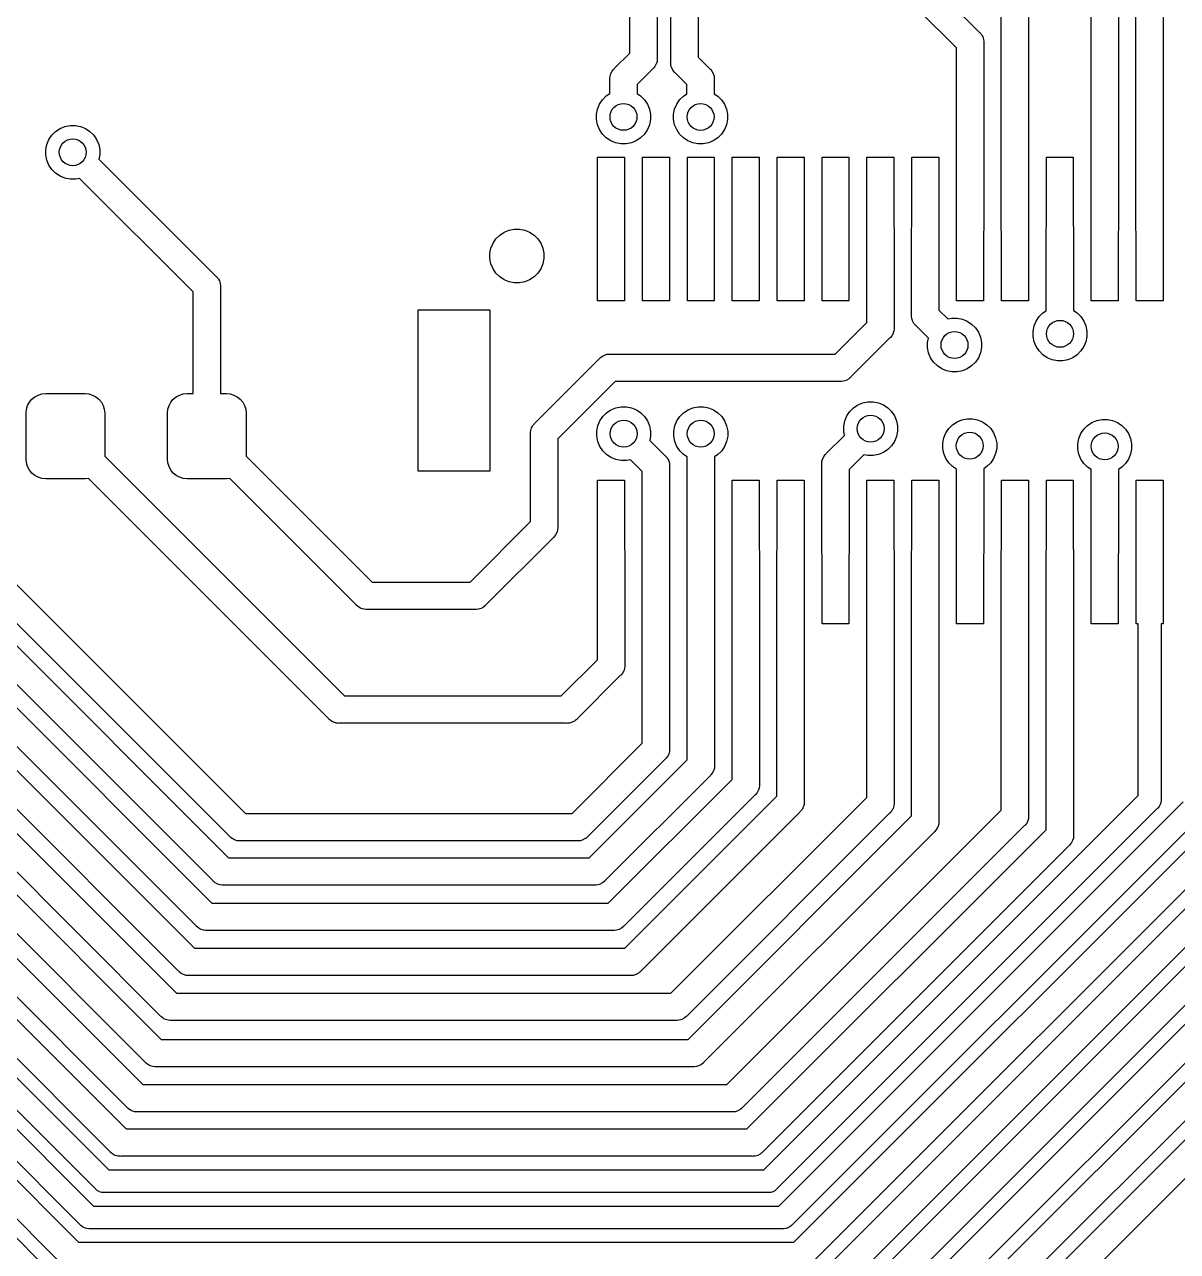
# Model space of a CAD drawing. Extents: x -66 to 211, y -177 to 13.
# Drawn here: x 61.9 to 74.74, y -53.08 to -39.41 of the extents above; entities that cross this region are included whole.
import ezdxf

# ---------------------------------------------------------------- set-up
doc = ezdxf.new("R2010")
doc.units = 0
doc.layers.add('BLACK', color=7, linetype='CONTINUOUS')

msp = doc.modelspace()

# ---------------------------------------------------------------- linework, layer by layer
at = {"layer": 'BLACK', "linetype": 'CONTINUOUS'}
for p, q in [((73.782, -41.6974), (73.782, -17.6275)), ((74.0868, -17.6831), (74.0868, -41.6974)), ((43.7757, -27.6191), (64.3607, -48.2041)), ((64.1845, -48.459), (43.5995, -27.874)), ((43.5674, -28.0915), (64.1727, -48.6969)), ((63.9965, -48.9518), (43.3912, -28.3464)), ((43.3388, -28.5538), (63.9873, -49.2023)), ((63.8111, -49.4572), (43.1626, -28.8087)), ((43.1127, -29.0262), (63.7917, -49.7053)), ((63.6156, -49.9601), (42.9365, -29.2811)), ((42.8867, -29.5012), (63.5911, -50.2056)), ((63.4149, -50.4605), (42.7105, -29.7561)), ((42.6631, -29.9635), (63.4209, -50.7213)), ((63.2447, -50.9761), (42.487, -30.2184)), ((42.4472, -30.4537), (63.2177, -51.2242)), ((63.0415, -51.4791), (42.2711, -30.7086)), ((42.2466, -30.9363), (63.0297, -51.7195)), ((62.8535, -51.9744), (42.0704, -31.1912)), ((74.282, -41.6974), (74.282, -33.1523)), ((74.5868, -33.2079), (74.5868, -41.6974)), ((68.6435, -39.7284), (68.6435, -38.0808)), ((68.9483, -38.0251), (68.9483, -39.7841)), ((69.0983, -39.828), (69.0983, -38.0478)), ((69.4031, -38.1035), (69.4031, -39.7723)), ((72.1081, -39.0656), (72.5369, -39.4944)), ((72.282, -39.6705), (71.8532, -39.2418)), ((72.782, -41.6974), (72.782, -39.3264)), ((73.0868, -39.2708), (73.0868, -41.6974)), ((72.5369, -39.4944), (72.5427, -39.4991)), ((72.5427, -39.4991), (72.5474, -39.5049)), ((72.5474, -39.5049), (72.5474, -39.5049)), ((72.5474, -39.5049), (72.5617, -39.5223)), ((50.2567, -39.5945), (62.8365, -52.1743)), ((72.5617, -39.5223), (72.5692, -39.5363)), ((72.5692, -39.5363), (72.5759, -39.5488)), ((72.5759, -39.5488), (72.5846, -39.5775)), ((72.5846, -39.5775), (72.5868, -39.5999)), ((72.5868, -39.5999), (72.5868, -39.5999)), ((72.5868, -39.5999), (72.5875, -39.6074)), ((72.5875, -39.6074), (72.5868, -39.6149)), ((72.5868, -39.6149), (72.5868, -41.6974)), ((68.4699, -39.902), (68.6435, -39.7284)), ((68.9483, -39.7841), (68.949, -39.7916)), ((68.949, -39.7916), (68.9483, -39.799)), ((69.4031, -39.7723), (69.5334, -39.9026)), ((72.282, -41.6974), (72.282, -39.6705)), ((62.6897, -52.3867), (50.1099, -39.8069)), ((68.4451, -39.93), (68.4593, -39.9126)), ((68.4593, -39.9126), (68.4641, -39.9068)), ((68.4593, -39.9126), (68.4593, -39.9126)), ((68.4641, -39.9068), (68.4699, -39.902)), ((68.8984, -39.9046), (68.7248, -40.0782)), ((68.9042, -39.8998), (68.8984, -39.9046)), ((68.9089, -39.894), (68.9042, -39.8998)), ((68.909, -39.894), (68.9089, -39.894)), ((68.9232, -39.8766), (68.909, -39.894)), ((68.9374, -39.8502), (68.9232, -39.8766)), ((68.9396, -39.8429), (68.9374, -39.8502)), ((68.9461, -39.8214), (68.9396, -39.8429)), ((68.9483, -39.799), (68.9461, -39.8214)), ((68.9483, -39.799), (68.9483, -39.799)), ((69.0976, -39.8354), (69.0983, -39.828)), ((69.0983, -39.8429), (69.0976, -39.8354)), ((69.1005, -39.8653), (69.0983, -39.8429)), ((69.0983, -39.8429), (69.0983, -39.8429)), ((69.104, -39.8766), (69.1005, -39.8653)), ((69.1092, -39.894), (69.104, -39.8766)), ((69.1234, -39.9205), (69.1092, -39.894)), ((69.1377, -39.9379), (69.1234, -39.9205)), ((69.5334, -39.9026), (69.5392, -39.9073)), ((69.5392, -39.9073), (69.544, -39.9131)), ((69.544, -39.9131), (69.544, -39.9131)), ((69.544, -39.9131), (69.5582, -39.9305)), ((50.0893, -39.9985), (62.6691, -52.5783)), ((68.4192, -40.0151), (68.4222, -39.9852)), ((68.42, -40.0226), (68.4192, -40.0151)), ((68.42, -40.1804), (68.42, -40.0226)), ((68.4222, -39.9852), (68.4309, -39.9565)), ((68.4309, -39.9565), (68.4451, -39.93)), ((69.1424, -39.9437), (69.1377, -39.9379)), ((69.1377, -39.9379), (69.1377, -39.9379)), ((69.1482, -39.9485), (69.1424, -39.9437)), ((69.2785, -40.0787), (69.1482, -39.9485)), ((69.5582, -39.9305), (69.572, -39.9563)), ((69.572, -39.9563), (69.5724, -39.957)), ((69.5724, -39.957), (69.5811, -39.9857)), ((69.5811, -39.9857), (69.5833, -40.0081)), ((69.5833, -40.0081), (69.5833, -40.0081)), ((69.5833, -40.0081), (69.584, -40.0156)), ((69.584, -40.0156), (69.5833, -40.0231)), ((69.5833, -40.0231), (69.5833, -40.1809)), ((68.3811, -40.2063), (68.42, -40.1804)), ((68.7248, -40.0782), (68.7248, -40.1804)), ((68.7248, -40.1804), (68.7636, -40.2063)), ((69.2397, -40.2069), (69.2785, -40.1809)), ((69.2785, -40.1809), (69.2785, -40.0787)), ((69.5833, -40.1809), (69.6221, -40.2069)), ((62.5223, -52.7907), (49.9425, -40.2109)), ((68.2839, -40.3518), (68.3065, -40.2972)), ((68.3065, -40.2972), (68.3394, -40.2481)), ((68.3394, -40.2481), (68.3811, -40.2063)), ((68.7636, -40.2063), (68.8054, -40.2481)), ((68.8054, -40.2481), (68.8382, -40.2972)), ((68.8382, -40.2972), (68.8609, -40.3518)), ((69.1424, -40.3524), (69.165, -40.2978)), ((69.165, -40.2978), (69.1979, -40.2486)), ((69.1979, -40.2486), (69.2397, -40.2069)), ((69.6221, -40.2069), (69.6639, -40.2486)), ((69.6639, -40.2486), (69.6968, -40.2978)), ((69.6968, -40.2978), (69.7194, -40.3524)), ((49.9303, -40.4108), (62.5018, -52.9823)), ((68.2724, -40.4098), (68.2839, -40.3518)), ((68.2724, -40.4689), (68.2724, -40.4098)), ((68.2839, -40.5268), (68.2724, -40.4689)), ((68.8609, -40.3518), (68.8724, -40.4098)), ((68.8724, -40.4689), (68.8609, -40.5268)), ((68.8724, -40.4098), (68.8724, -40.4689)), ((69.1309, -40.4103), (69.1424, -40.3524)), ((69.1309, -40.4694), (69.1309, -40.4103)), ((69.1424, -40.5274), (69.1309, -40.4694)), ((69.7194, -40.3524), (69.7309, -40.4103)), ((69.7309, -40.4694), (69.7194, -40.5274)), ((69.7309, -40.4103), (69.7309, -40.4694)), ((62.2034, -40.6426), (62.2452, -40.6009)), ((62.2452, -40.6009), (62.2944, -40.568)), ((62.2944, -40.568), (62.349, -40.5454)), ((62.349, -40.5454), (62.4069, -40.5339)), ((62.4069, -40.5339), (62.466, -40.5339)), ((62.466, -40.5339), (62.524, -40.5454)), ((62.524, -40.5454), (62.5786, -40.568)), ((62.5786, -40.568), (62.6277, -40.6009)), ((62.6277, -40.6009), (62.6695, -40.6426)), ((68.3065, -40.5814), (68.2839, -40.5268)), ((68.3394, -40.6306), (68.3065, -40.5814)), ((68.8382, -40.5814), (68.8054, -40.6306)), ((68.8609, -40.5268), (68.8382, -40.5814)), ((69.165, -40.582), (69.1424, -40.5274)), ((69.1979, -40.6311), (69.165, -40.582)), ((69.6968, -40.582), (69.6639, -40.6311)), ((69.7194, -40.5274), (69.6968, -40.582)), ((62.3256, -53.2372), (49.7541, -40.6657)), ((62.1365, -40.8043), (62.148, -40.7464)), ((62.148, -40.7464), (62.1706, -40.6918)), ((62.1706, -40.6918), (62.2034, -40.6426)), ((62.6695, -40.6426), (62.7023, -40.6918)), ((62.7023, -40.6918), (62.7249, -40.7464)), ((62.7249, -40.7464), (62.7365, -40.8043)), ((68.3811, -40.6724), (68.3394, -40.6306)), ((68.4303, -40.7052), (68.3811, -40.6724)), ((68.4849, -40.7278), (68.4303, -40.7052)), ((68.5428, -40.7393), (68.4849, -40.7278)), ((68.6019, -40.7393), (68.5428, -40.7393)), ((68.6599, -40.7278), (68.6019, -40.7393)), ((68.7145, -40.7052), (68.6599, -40.7278)), ((68.7636, -40.6724), (68.7145, -40.7052)), ((68.8054, -40.6306), (68.7636, -40.6724)), ((69.2397, -40.6729), (69.1979, -40.6311)), ((69.2888, -40.7057), (69.2397, -40.6729)), ((69.3434, -40.7283), (69.2888, -40.7057)), ((69.4014, -40.7399), (69.3434, -40.7283)), ((69.4604, -40.7399), (69.4014, -40.7399)), ((69.5184, -40.7283), (69.4604, -40.7399)), ((69.573, -40.7057), (69.5184, -40.7283)), ((69.6221, -40.6729), (69.573, -40.7057)), ((69.6639, -40.6311), (69.6221, -40.6729)), ((49.7419, -40.8656), (62.3134, -53.4371)), ((62.1365, -40.8634), (62.1365, -40.8043)), ((62.148, -40.9214), (62.1365, -40.8634)), ((62.7365, -40.8634), (62.7273, -40.9092)), ((62.7365, -40.8043), (62.7365, -40.8634)), ((62.1706, -40.976), (62.148, -40.9214)), ((62.2034, -41.0251), (62.1706, -40.976)), ((62.7273, -40.9092), (64.0319, -42.2138)), ((68.2844, -42.4899), (68.2844, -40.8899)), ((68.2844, -40.8899), (68.5844, -40.8899)), ((68.5844, -40.8899), (68.5844, -42.4899)), ((68.7844, -42.4899), (68.7844, -40.8899)), ((68.7844, -40.8899), (69.0844, -40.8899)), ((69.0844, -40.8899), (69.0844, -42.4899)), ((69.2844, -42.4899), (69.2844, -40.8899)), ((69.2844, -40.8899), (69.5844, -40.8899)), ((69.5844, -40.8899), (69.5844, -42.4899)), ((69.7844, -42.4899), (69.7844, -40.8899)), ((69.7844, -40.8899), (70.0844, -40.8899)), ((70.0844, -40.8899), (70.0844, -42.4899)), ((70.2844, -42.4899), (70.2844, -40.8899)), ((70.2844, -40.8899), (70.5844, -40.8899)), ((70.5844, -40.8899), (70.5844, -42.4899)), ((70.7844, -42.4899), (70.7844, -40.8899)), ((70.7844, -40.8899), (71.0844, -40.8899)), ((71.0844, -40.8899), (71.0844, -42.4899)), ((71.2844, -41.6594), (71.2844, -40.8899)), ((71.2844, -40.8899), (71.5844, -40.8899)), ((71.5844, -40.8899), (71.5844, -41.6594)), ((71.7844, -41.6594), (71.7844, -40.8899)), ((71.7844, -40.8899), (72.0844, -40.8899)), ((72.0844, -40.8899), (72.0844, -41.6594)), ((73.2844, -41.6594), (73.2844, -40.8899)), ((73.2844, -40.8899), (73.5844, -40.8899)), ((73.5844, -40.8899), (73.5844, -41.6594)), ((62.2452, -41.0669), (62.2034, -41.0251)), ((62.2944, -41.0997), (62.2452, -41.0669)), ((62.349, -41.1224), (62.2944, -41.0997)), ((62.4069, -41.1339), (62.349, -41.1224)), ((62.466, -41.1339), (62.4069, -41.1339)), ((62.5118, -41.1248), (62.466, -41.1339)), ((63.7771, -42.39), (62.5118, -41.1248)), ((67.2423, -41.724), (67.2969, -41.7014)), ((67.2969, -41.7014), (67.3548, -41.6899)), ((67.3548, -41.6899), (67.4139, -41.6899)), ((67.4139, -41.6899), (67.4719, -41.7014)), ((67.4719, -41.7014), (67.5265, -41.724)), ((71.282, -41.6824), (71.2842, -41.66)), ((71.282, -42.7316), (71.282, -41.6824)), ((71.2842, -41.66), (71.2844, -41.6594)), ((71.5844, -41.6594), (71.5846, -41.66)), ((71.5846, -41.66), (71.5868, -41.6824)), ((71.5868, -41.6824), (71.5868, -42.7872)), ((71.782, -41.6824), (71.7842, -41.66)), ((71.782, -42.6483), (71.782, -41.6824)), ((71.7842, -41.66), (71.7844, -41.6594)), ((72.0844, -41.6594), (72.0846, -41.66)), ((72.0846, -41.66), (72.0868, -41.6824)), ((72.0868, -41.6824), (72.0868, -42.5927)), ((72.2842, -41.7198), (72.282, -41.6974)), ((72.5868, -41.6974), (72.5846, -41.7198)), ((72.7842, -41.7198), (72.782, -41.6974)), ((73.0868, -41.6974), (73.0846, -41.7198)), ((73.282, -41.6824), (73.2842, -41.66)), ((73.282, -42.5998), (73.282, -41.6824)), ((73.2842, -41.66), (73.2844, -41.6594)), ((73.5844, -41.6594), (73.5846, -41.66)), ((73.5846, -41.66), (73.5868, -41.6824)), ((73.5868, -41.6824), (73.5868, -42.597)), ((73.7842, -41.7198), (73.782, -41.6974)), ((74.0868, -41.6974), (74.0846, -41.7198)), ((74.2842, -41.7198), (74.282, -41.6974)), ((74.5868, -41.6974), (74.5846, -41.7198)), ((67.1185, -41.8478), (67.1514, -41.7986)), ((67.1514, -41.7986), (67.1931, -41.7569)), ((67.1931, -41.7569), (67.2423, -41.724)), ((67.5265, -41.724), (67.5756, -41.7569)), ((67.5756, -41.7569), (67.6174, -41.7986)), ((67.6174, -41.7986), (67.6502, -41.8478)), ((72.2844, -41.7204), (72.2842, -41.7198)), ((72.2844, -42.4899), (72.2844, -41.7204)), ((72.5846, -41.7198), (72.5844, -41.7204)), ((72.5844, -41.7204), (72.5844, -42.4899)), ((72.7844, -41.7204), (72.7842, -41.7198)), ((72.7844, -42.4899), (72.7844, -41.7204)), ((73.0846, -41.7198), (73.0844, -41.7204)), ((73.0844, -41.7204), (73.0844, -42.4899)), ((73.7844, -41.7204), (73.7842, -41.7198)), ((73.7844, -42.4899), (73.7844, -41.7204)), ((74.0846, -41.7198), (74.0844, -41.7204)), ((74.0844, -41.7204), (74.0844, -42.4899)), ((74.2844, -41.7204), (74.2842, -41.7198)), ((74.2844, -42.4899), (74.2844, -41.7204)), ((74.5846, -41.7198), (74.5844, -41.7204)), ((74.5844, -41.7204), (74.5844, -42.4899)), ((67.0844, -41.9603), (67.0959, -41.9024)), ((67.0844, -42.0194), (67.0844, -41.9603)), ((67.0959, -41.9024), (67.1185, -41.8478)), ((67.6502, -41.8478), (67.6729, -41.9024)), ((67.6729, -41.9024), (67.6844, -41.9603)), ((67.6844, -41.9603), (67.6844, -42.0194)), ((67.0959, -42.0774), (67.0844, -42.0194)), ((67.1185, -42.132), (67.0959, -42.0774)), ((67.6729, -42.0774), (67.6502, -42.132)), ((67.6844, -42.0194), (67.6729, -42.0774)), ((64.0319, -42.2138), (64.0377, -42.2186)), ((64.0377, -42.2186), (64.0425, -42.2244)), ((64.0425, -42.2244), (64.0425, -42.2244)), ((64.0425, -42.2244), (64.0568, -42.2418)), ((64.0568, -42.2418), (64.061, -42.2498)), ((64.061, -42.2498), (64.0709, -42.2683)), ((67.1514, -42.1811), (67.1185, -42.132)), ((67.1931, -42.2229), (67.1514, -42.1811)), ((67.2423, -42.2557), (67.1931, -42.2229)), ((67.5756, -42.2229), (67.5265, -42.2557)), ((67.6174, -42.1811), (67.5756, -42.2229)), ((67.6502, -42.132), (67.6174, -42.1811)), ((63.7771, -43.5229), (63.7771, -42.39)), ((64.0709, -42.2683), (64.0797, -42.297)), ((64.0797, -42.297), (64.0819, -42.3194)), ((64.0819, -42.3194), (64.0819, -42.3194)), ((64.0819, -42.3194), (64.0826, -42.3269)), ((64.0826, -42.3269), (64.0819, -42.3344)), ((64.0819, -42.3344), (64.0819, -43.5229)), ((67.2969, -42.2784), (67.2423, -42.2557)), ((67.3548, -42.2899), (67.2969, -42.2784)), ((67.4139, -42.2899), (67.3548, -42.2899)), ((67.4719, -42.2784), (67.4139, -42.2899)), ((67.5265, -42.2557), (67.4719, -42.2784)), ((68.5844, -42.4899), (68.2844, -42.4899)), ((69.0844, -42.4899), (68.7844, -42.4899)), ((69.5844, -42.4899), (69.2844, -42.4899)), ((70.0844, -42.4899), (69.7844, -42.4899)), ((70.5844, -42.4899), (70.2844, -42.4899)), ((71.0844, -42.4899), (70.7844, -42.4899)), ((72.5844, -42.4899), (72.2844, -42.4899)), ((73.0844, -42.4899), (72.7844, -42.4899)), ((74.0844, -42.4899), (73.7844, -42.4899)), ((74.5844, -42.4899), (74.2844, -42.4899)), ((66.2844, -44.3899), (66.2844, -42.5899)), ((66.2844, -42.5899), (67.0844, -42.5899)), ((67.0844, -42.5899), (67.0844, -44.3899)), ((71.7812, -42.6558), (71.782, -42.6483)), ((71.782, -42.6633), (71.7812, -42.6558)), ((71.7842, -42.6857), (71.782, -42.6633)), ((71.782, -42.6633), (71.782, -42.6633)), ((72.0868, -42.5927), (72.1851, -42.691)), ((73.2035, -42.6662), (73.2452, -42.6244)), ((73.2452, -42.6244), (73.282, -42.5998)), ((73.5868, -42.597), (73.6277, -42.6244)), ((73.6277, -42.6244), (73.6695, -42.6662)), ((70.9301, -43.0835), (71.282, -42.7316)), ((71.5868, -42.7872), (71.5875, -42.7947)), ((71.5875, -42.7947), (71.5868, -42.8022)), ((71.7914, -42.7096), (71.7842, -42.6857)), ((71.7929, -42.7144), (71.7914, -42.7096)), ((71.8071, -42.7409), (71.7929, -42.7144)), ((71.8213, -42.7583), (71.8071, -42.7409)), ((71.8261, -42.7641), (71.8213, -42.7583)), ((71.8213, -42.7583), (71.8213, -42.7583)), ((71.8319, -42.7689), (71.8261, -42.7641)), ((71.9696, -42.9065), (71.8319, -42.7689)), ((72.1851, -42.691), (72.2309, -42.6819)), ((72.2309, -42.6819), (72.29, -42.6819)), ((72.29, -42.6819), (72.348, -42.6934)), ((72.348, -42.6934), (72.4026, -42.716)), ((72.4026, -42.716), (72.4517, -42.7489)), ((72.4517, -42.7489), (72.4935, -42.7906)), ((72.4935, -42.7906), (72.5263, -42.8398)), ((73.1365, -42.8279), (73.148, -42.7699)), ((73.148, -42.7699), (73.1706, -42.7153)), ((73.1706, -42.7153), (73.2035, -42.6662)), ((73.6695, -42.6662), (73.7023, -42.7153)), ((73.7023, -42.7153), (73.725, -42.7699)), ((73.725, -42.7699), (73.7365, -42.8279)), ((71.5369, -42.9077), (71.1062, -43.3384)), ((71.5427, -42.903), (71.5369, -42.9077)), ((71.5474, -42.8972), (71.5427, -42.903)), ((71.5617, -42.8798), (71.5474, -42.8972)), ((71.5474, -42.8972), (71.5474, -42.8972)), ((71.5759, -42.8533), (71.5617, -42.8798)), ((71.5781, -42.846), (71.5759, -42.8533)), ((71.5846, -42.8246), (71.5781, -42.846)), ((71.5868, -42.8022), (71.5846, -42.8246)), ((71.5868, -42.8022), (71.5868, -42.8022)), ((71.9605, -42.9523), (71.9696, -42.9065)), ((72.5263, -42.8398), (72.5489, -42.8944)), ((72.5489, -42.8944), (72.5605, -42.9523)), ((73.1365, -42.887), (73.1365, -42.8279)), ((73.148, -42.9449), (73.1365, -42.887)), ((73.7365, -42.887), (73.725, -42.9449)), ((73.7365, -42.8279), (73.7365, -42.887)), ((71.9605, -43.0114), (71.9605, -42.9523)), ((71.972, -43.0694), (71.9605, -43.0114)), ((71.9946, -43.124), (71.972, -43.0694)), ((72.5489, -43.0694), (72.5263, -43.124)), ((72.5605, -43.0114), (72.5489, -43.0694)), ((72.5605, -42.9523), (72.5605, -43.0114)), ((73.1706, -42.9995), (73.148, -42.9449)), ((73.2035, -43.0487), (73.1706, -42.9995)), ((73.2452, -43.0904), (73.2035, -43.0487)), ((73.6695, -43.0487), (73.6277, -43.0904)), ((73.7023, -42.9995), (73.6695, -43.0487)), ((73.725, -42.9449), (73.7023, -42.9995)), ((67.586, -43.8522), (68.3048, -43.1334)), ((68.3048, -43.1334), (68.3096, -43.1276)), ((68.3096, -43.1276), (68.3154, -43.1228)), ((68.3154, -43.1228), (68.3328, -43.1086)), ((68.3328, -43.1086), (68.3593, -43.0944)), ((68.3593, -43.0944), (68.388, -43.0857)), ((68.388, -43.0857), (68.4104, -43.0835)), ((68.4104, -43.0835), (68.4179, -43.0827)), ((68.4104, -43.0835), (68.4104, -43.0835)), ((68.4179, -43.0827), (68.4253, -43.0835)), ((68.4253, -43.0835), (70.9301, -43.0835)), ((72.0274, -43.1731), (71.9946, -43.124)), ((72.0692, -43.2149), (72.0274, -43.1731)), ((72.4935, -43.1731), (72.4517, -43.2149)), ((72.5263, -43.124), (72.4935, -43.1731)), ((73.2944, -43.1233), (73.2452, -43.0904)), ((73.349, -43.1459), (73.2944, -43.1233)), ((73.4069, -43.1574), (73.349, -43.1459)), ((73.466, -43.1574), (73.4069, -43.1574)), ((73.524, -43.1459), (73.466, -43.1574)), ((73.5786, -43.1233), (73.524, -43.1459)), ((73.6277, -43.0904), (73.5786, -43.1233)), ((71.1015, -43.3442), (71.0957, -43.3489)), ((71.1062, -43.3384), (71.1015, -43.3442)), ((72.1184, -43.2477), (72.0692, -43.2149)), ((72.173, -43.2704), (72.1184, -43.2477)), ((72.2309, -43.2819), (72.173, -43.2704)), ((72.29, -43.2819), (72.2309, -43.2819)), ((72.348, -43.2704), (72.29, -43.2819)), ((72.4026, -43.2477), (72.348, -43.2704)), ((72.4517, -43.2149), (72.4026, -43.2477)), ((68.481, -43.3883), (67.8409, -44.0284)), ((70.9857, -43.3883), (68.481, -43.3883)), ((70.9932, -43.389), (70.9857, -43.3883)), ((71.0007, -43.3883), (70.9932, -43.389)), ((71.0231, -43.3861), (71.0007, -43.3883)), ((71.0007, -43.3883), (71.0007, -43.3883)), ((71.0518, -43.3774), (71.0231, -43.3861)), ((71.0783, -43.3632), (71.0518, -43.3774)), ((71.0802, -43.3617), (71.0783, -43.3632)), ((71.0957, -43.3489), (71.0802, -43.3617)), ((71.0957, -43.3489), (71.0957, -43.3489)), ((61.9336, -43.6579), (61.9538, -43.6201)), ((61.9538, -43.6201), (61.981, -43.5869)), ((61.981, -43.5869), (62.0142, -43.5597)), ((62.0142, -43.5597), (62.052, -43.5395)), ((62.052, -43.5395), (62.093, -43.5271)), ((62.093, -43.5271), (62.1357, -43.5229)), ((62.1357, -43.5229), (62.5732, -43.5229)), ((62.5732, -43.5229), (62.6159, -43.5271)), ((62.6159, -43.5271), (62.6569, -43.5395)), ((62.6569, -43.5395), (62.6947, -43.5597)), ((62.6947, -43.5597), (62.7279, -43.5869)), ((62.7279, -43.5869), (62.7551, -43.6201)), ((62.7551, -43.6201), (62.7753, -43.6579)), ((63.5086, -43.6579), (63.5288, -43.6201)), ((63.5288, -43.6201), (63.556, -43.5869)), ((63.556, -43.5869), (63.5892, -43.5597)), ((63.5892, -43.5597), (63.627, -43.5395)), ((63.627, -43.5395), (63.668, -43.5271)), ((63.668, -43.5271), (63.7107, -43.5229)), ((63.7107, -43.5229), (63.7771, -43.5229)), ((64.0819, -43.5229), (64.1482, -43.5229)), ((64.1482, -43.5229), (64.1909, -43.5271)), ((64.1909, -43.5271), (64.2319, -43.5395)), ((64.2319, -43.5395), (64.2697, -43.5597)), ((64.2697, -43.5597), (64.3029, -43.5869)), ((64.3029, -43.5869), (64.3301, -43.6201)), ((64.3301, -43.6201), (64.3503, -43.6579)), ((71.2382, -43.6256), (71.2962, -43.6141)), ((71.2962, -43.6141), (71.3553, -43.6141)), ((71.3553, -43.6141), (71.4132, -43.6256)), ((61.917, -43.7416), (61.9212, -43.699)), ((61.917, -44.2541), (61.917, -43.7416)), ((61.9212, -43.699), (61.9336, -43.6579)), ((62.7753, -43.6579), (62.7878, -43.699)), ((62.7878, -43.699), (62.792, -43.7416)), ((62.792, -43.7416), (62.792, -44.2199)), ((63.492, -43.7416), (63.4962, -43.699)), ((63.492, -44.2541), (63.492, -43.7416)), ((63.4962, -43.699), (63.5086, -43.6579)), ((64.3503, -43.6579), (64.3628, -43.699)), ((64.3628, -43.699), (64.367, -43.7416)), ((64.367, -43.7416), (64.367, -44.2199)), ((68.3419, -43.7791), (68.3837, -43.7373)), ((68.3837, -43.7373), (68.4328, -43.7045)), ((68.4328, -43.7045), (68.4874, -43.6819)), ((68.4874, -43.6819), (68.5454, -43.6704)), ((68.5454, -43.6704), (68.6045, -43.6704)), ((68.6045, -43.6704), (68.6624, -43.6819)), ((68.6624, -43.6819), (68.717, -43.7045)), ((68.717, -43.7045), (68.7662, -43.7373)), ((68.7662, -43.7373), (68.8079, -43.7791)), ((69.2004, -43.7791), (69.2422, -43.7373)), ((69.2422, -43.7373), (69.2913, -43.7045)), ((69.2913, -43.7045), (69.3459, -43.6819)), ((69.3459, -43.6819), (69.4039, -43.6704)), ((69.4039, -43.6704), (69.463, -43.6704)), ((69.463, -43.6704), (69.5209, -43.6819)), ((69.5209, -43.6819), (69.5755, -43.7045)), ((69.5755, -43.7045), (69.6247, -43.7373)), ((69.6247, -43.7373), (69.6665, -43.7791)), ((71.0599, -43.772), (71.0927, -43.7228)), ((71.0927, -43.7228), (71.1345, -43.681)), ((71.1345, -43.681), (71.1836, -43.6482)), ((71.1836, -43.6482), (71.2382, -43.6256)), ((71.4132, -43.6256), (71.4678, -43.6482)), ((71.4678, -43.6482), (71.517, -43.681)), ((71.517, -43.681), (71.5588, -43.7228)), ((71.5588, -43.7228), (71.5916, -43.772)), ((67.547, -43.9067), (67.5579, -43.8862)), ((67.5579, -43.8862), (67.5611, -43.8802)), ((67.5611, -43.8802), (67.5754, -43.8628)), ((67.5754, -43.8628), (67.5802, -43.857)), ((67.5754, -43.8628), (67.5754, -43.8628)), ((67.5802, -43.857), (67.586, -43.8522)), ((68.2749, -43.9408), (68.2864, -43.8829)), ((68.2864, -43.8829), (68.3091, -43.8283)), ((68.3091, -43.8283), (68.3419, -43.7791)), ((68.8079, -43.7791), (68.8408, -43.8283)), ((68.8408, -43.8283), (68.8634, -43.8829)), ((68.8634, -43.8829), (68.8749, -43.9408)), ((69.1334, -43.9408), (69.145, -43.8829)), ((69.145, -43.8829), (69.1676, -43.8283)), ((69.1676, -43.8283), (69.2004, -43.7791)), ((69.6665, -43.7791), (69.6993, -43.8283)), ((69.6993, -43.8283), (69.7219, -43.8829)), ((69.7219, -43.8829), (69.7334, -43.9408)), ((71.0257, -43.8845), (71.0373, -43.8266)), ((71.0257, -43.9436), (71.0257, -43.8845)), ((71.0373, -43.8266), (71.0599, -43.772)), ((71.5916, -43.772), (71.6142, -43.8266)), ((71.6142, -43.8266), (71.6257, -43.8845)), ((71.6257, -43.8845), (71.6257, -43.9436)), ((72.1976, -43.9133), (72.2394, -43.8715)), ((72.2394, -43.8715), (72.2885, -43.8387)), ((72.2885, -43.8387), (72.3431, -43.8161)), ((72.3431, -43.8161), (72.4011, -43.8046)), ((72.4011, -43.8046), (72.4602, -43.8046)), ((72.4602, -43.8046), (72.5181, -43.8161)), ((72.5181, -43.8161), (72.5727, -43.8387)), ((72.5727, -43.8387), (72.6219, -43.8715)), ((72.6219, -43.8715), (72.6637, -43.9133)), ((73.7013, -43.9209), (73.7431, -43.8792)), ((73.7431, -43.8792), (73.7922, -43.8463)), ((73.7922, -43.8463), (73.8468, -43.8237)), ((73.8468, -43.8237), (73.9048, -43.8122)), ((73.9048, -43.8122), (73.9639, -43.8122)), ((73.9639, -43.8122), (74.0218, -43.8237)), ((74.0218, -43.8237), (74.0764, -43.8463)), ((74.0764, -43.8463), (74.1256, -43.8792)), ((74.1256, -43.8792), (74.1673, -43.9209)), ((67.5353, -43.9653), (67.5361, -43.9578)), ((67.5361, -43.9727), (67.5353, -43.9653)), ((67.5361, -43.9578), (67.5383, -43.9354)), ((67.5361, -43.9578), (67.5361, -43.9578)), ((67.5361, -44.9508), (67.5361, -43.9727)), ((67.5383, -43.9354), (67.547, -43.9067)), ((67.8409, -44.0284), (67.8409, -45.0064)), ((68.2749, -43.9999), (68.2749, -43.9408)), ((68.2864, -44.0579), (68.2749, -43.9999)), ((68.8749, -43.9999), (68.8658, -44.0457)), ((68.8749, -43.9408), (68.8749, -43.9999)), ((69.1334, -43.9999), (69.1334, -43.9408)), ((69.145, -44.0579), (69.1334, -43.9999)), ((69.7334, -43.9999), (69.7219, -44.0579)), ((69.7334, -43.9408), (69.7334, -43.9999)), ((70.8319, -44.1924), (71.0349, -43.9894)), ((71.0349, -43.9894), (71.0257, -43.9436)), ((71.6142, -44.0016), (71.5916, -44.0562)), ((71.6257, -43.9436), (71.6142, -44.0016)), ((72.1306, -44.075), (72.1422, -44.0171)), ((72.1422, -44.0171), (72.1648, -43.9625)), ((72.1648, -43.9625), (72.1976, -43.9133)), ((72.6637, -43.9133), (72.6965, -43.9625)), ((72.6965, -43.9625), (72.7191, -44.0171)), ((72.7191, -44.0171), (72.7306, -44.075)), ((73.6343, -44.0826), (73.6458, -44.0247)), ((73.6458, -44.0247), (73.6685, -43.9701)), ((73.6685, -43.9701), (73.7013, -43.9209)), ((74.1673, -43.9209), (74.2002, -43.9701)), ((74.2002, -43.9701), (74.2228, -44.0247)), ((74.2228, -44.0247), (74.2343, -44.0826)), ((68.3091, -44.1125), (68.2864, -44.0579)), ((68.3419, -44.1616), (68.3091, -44.1125)), ((68.3837, -44.2034), (68.3419, -44.1616)), ((68.8658, -44.0457), (69.0369, -44.2168)), ((69.1676, -44.1125), (69.145, -44.0579)), ((69.2004, -44.1616), (69.1676, -44.1125)), ((69.2422, -44.2034), (69.2004, -44.1616)), ((69.6665, -44.1616), (69.6247, -44.2034)), ((69.6993, -44.1125), (69.6665, -44.1616)), ((69.7219, -44.0579), (69.6993, -44.1125)), ((71.517, -44.1471), (71.4678, -44.1799)), ((71.5588, -44.1053), (71.517, -44.1471)), ((71.5916, -44.0562), (71.5588, -44.1053)), ((72.1306, -44.1341), (72.1306, -44.075)), ((72.1422, -44.1921), (72.1306, -44.1341)), ((72.7306, -44.1341), (72.7191, -44.1921)), ((72.7306, -44.075), (72.7306, -44.1341)), ((73.6343, -44.1417), (73.6343, -44.0826)), ((73.6458, -44.1997), (73.6343, -44.1417)), ((74.2343, -44.1417), (74.2228, -44.1997)), ((74.2343, -44.0826), (74.2343, -44.1417)), ((61.9212, -44.2968), (61.917, -44.2541)), ((61.9336, -44.3378), (61.9212, -44.2968)), ((62.792, -44.2199), (65.4656, -46.8935)), ((63.4962, -44.2968), (63.492, -44.2541)), ((63.5086, -44.3378), (63.4962, -44.2968)), ((64.367, -44.2199), (65.7706, -45.6235)), ((68.4328, -44.2362), (68.3837, -44.2034)), ((68.4874, -44.2588), (68.4328, -44.2362)), ((68.5454, -44.2704), (68.4874, -44.2588)), ((68.6045, -44.2704), (68.5454, -44.2704)), ((68.6503, -44.2613), (68.6045, -44.2704)), ((68.782, -44.393), (68.6503, -44.2613)), ((69.0369, -44.2168), (69.0427, -44.2215)), ((69.0427, -44.2215), (69.0474, -44.2274)), ((69.0474, -44.2274), (69.0474, -44.2274)), ((69.0474, -44.2274), (69.0617, -44.2448)), ((69.0617, -44.2448), (69.0676, -44.2557)), ((69.0676, -44.2557), (69.0759, -44.2712)), ((69.0759, -44.2712), (69.0846, -44.3)), ((69.0846, -44.3), (69.0868, -44.3223)), ((69.282, -44.23), (69.2422, -44.2034)), ((69.282, -45.2974), (69.282, -44.23)), ((69.6247, -44.2034), (69.5868, -44.2287)), ((69.5868, -44.2287), (69.5868, -47.6623)), ((70.7812, -44.3054), (70.7836, -44.2814)), ((70.7836, -44.2814), (70.7842, -44.2755)), ((70.7842, -44.2755), (70.7873, -44.2654)), ((70.7873, -44.2654), (70.7929, -44.2468)), ((70.7929, -44.2468), (70.8071, -44.2203)), ((70.8071, -44.2203), (70.8213, -44.2029)), ((70.8213, -44.2029), (70.8261, -44.1971)), ((70.8213, -44.2029), (70.8213, -44.2029)), ((70.8261, -44.1971), (70.8319, -44.1924)), ((71.2504, -44.2049), (71.0868, -44.3685)), ((71.2962, -44.2141), (71.2504, -44.2049)), ((71.3553, -44.2141), (71.2962, -44.2141)), ((71.4132, -44.2025), (71.3553, -44.2141)), ((71.4678, -44.1799), (71.4132, -44.2025)), ((72.1648, -44.2467), (72.1422, -44.1921)), ((72.1976, -44.2958), (72.1648, -44.2467)), ((72.2394, -44.3376), (72.1976, -44.2958)), ((72.6637, -44.2958), (72.6219, -44.3376)), ((72.6965, -44.2467), (72.6637, -44.2958)), ((72.7191, -44.1921), (72.6965, -44.2467)), ((73.6685, -44.2543), (73.6458, -44.1997)), ((73.7013, -44.3034), (73.6685, -44.2543)), ((73.7431, -44.3452), (73.7013, -44.3034)), ((74.1673, -44.3034), (74.1256, -44.3452)), ((74.2002, -44.2543), (74.1673, -44.3034)), ((74.2228, -44.1997), (74.2002, -44.2543)), ((61.9538, -44.3757), (61.9336, -44.3378)), ((61.981, -44.4088), (61.9538, -44.3757)), ((62.0142, -44.436), (61.981, -44.4088)), ((62.052, -44.4562), (62.0142, -44.436)), ((63.5288, -44.3757), (63.5086, -44.3378)), ((63.556, -44.4088), (63.5288, -44.3757)), ((63.5892, -44.436), (63.556, -44.4088)), ((63.627, -44.4562), (63.5892, -44.436)), ((67.0844, -44.3899), (66.2844, -44.3899)), ((68.782, -45.2974), (68.782, -44.393)), ((69.0868, -44.3223), (69.0868, -44.3224)), ((69.0868, -44.3224), (69.0875, -44.3298)), ((69.0875, -44.3298), (69.0868, -44.3373)), ((69.0868, -44.3373), (69.0868, -47.4765)), ((70.782, -44.3129), (70.7812, -44.3054)), ((70.782, -45.2974), (70.782, -44.3129)), ((71.0868, -44.3685), (71.0868, -45.2974)), ((72.282, -44.366), (72.2394, -44.3376)), ((72.282, -45.2974), (72.282, -44.366)), ((72.6219, -44.3376), (72.5868, -44.361)), ((72.5868, -44.361), (72.5868, -45.2974)), ((73.782, -44.3712), (73.7431, -44.3452)), ((73.782, -45.2974), (73.782, -44.3712)), ((74.1256, -44.3452), (74.0868, -44.3711)), ((74.0868, -44.3711), (74.0868, -45.2974)), ((62.093, -44.4687), (62.052, -44.4562)), ((62.1357, -44.4729), (62.093, -44.4687)), ((62.5732, -44.4729), (62.1357, -44.4729)), ((62.6103, -44.4692), (62.5732, -44.4729)), ((65.2894, -47.1484), (62.6103, -44.4692)), ((63.668, -44.4687), (63.627, -44.4562)), ((63.7107, -44.4729), (63.668, -44.4687)), ((64.1482, -44.4729), (63.7107, -44.4729)), ((64.1853, -44.4692), (64.1482, -44.4729)), ((65.5944, -45.8784), (64.1853, -44.4692)), ((68.2844, -45.2594), (68.2844, -44.4899)), ((68.2844, -44.4899), (68.5844, -44.4899)), ((68.5844, -44.4899), (68.5844, -45.2594)), ((69.7844, -45.2594), (69.7844, -44.4899)), ((69.7844, -44.4899), (70.0844, -44.4899)), ((70.0844, -44.4899), (70.0844, -45.2594)), ((70.2844, -45.2594), (70.2844, -44.4899)), ((70.2844, -44.4899), (70.5844, -44.4899)), ((70.5844, -44.4899), (70.5844, -45.2594)), ((71.2844, -45.2594), (71.2844, -44.4899)), ((71.2844, -44.4899), (71.5844, -44.4899)), ((71.5844, -44.4899), (71.5844, -45.2594)), ((71.7844, -45.2594), (71.7844, -44.4899)), ((71.7844, -44.4899), (72.0844, -44.4899)), ((72.0844, -44.4899), (72.0844, -45.2594)), ((72.7844, -45.2594), (72.7844, -44.4899)), ((72.7844, -44.4899), (73.0844, -44.4899)), ((73.0844, -44.4899), (73.0844, -45.2594)), ((73.2844, -45.2594), (73.2844, -44.4899)), ((73.2844, -44.4899), (73.5844, -44.4899)), ((73.5844, -44.4899), (73.5844, -45.2594)), ((74.2844, -46.0899), (74.2844, -44.4899)), ((74.2844, -44.4899), (74.5844, -44.4899)), ((74.5844, -44.4899), (74.5844, -46.0899)), ((66.8633, -45.6235), (67.5361, -44.9508)), ((67.7967, -45.1222), (67.7909, -45.1269)), ((67.8034, -45.1141), (67.7967, -45.1222)), ((67.8158, -45.099), (67.8034, -45.1141)), ((67.8299, -45.0725), (67.8158, -45.099)), ((67.8325, -45.064), (67.8299, -45.0725)), ((67.8387, -45.0438), (67.8325, -45.064)), ((67.8409, -45.0214), (67.8387, -45.0438)), ((67.8409, -45.0064), (67.8416, -45.0139)), ((67.8416, -45.0139), (67.8409, -45.0214)), ((67.8409, -45.0214), (67.8409, -45.0214)), ((67.7909, -45.1269), (67.0395, -45.8784)), ((68.282, -45.2824), (68.2842, -45.26)), ((68.2842, -45.26), (68.2844, -45.2594)), ((68.5844, -45.2594), (68.5846, -45.26)), ((68.5846, -45.26), (68.5868, -45.2824)), ((69.782, -45.2824), (69.7842, -45.26)), ((69.7842, -45.26), (69.7844, -45.2594)), ((70.0844, -45.2594), (70.0846, -45.26)), ((70.0846, -45.26), (70.0868, -45.2824)), ((70.282, -45.2824), (70.2842, -45.26)), ((70.2842, -45.26), (70.2844, -45.2594)), ((70.5844, -45.2594), (70.5846, -45.26)), ((70.5846, -45.26), (70.5868, -45.2824)), ((71.282, -45.2824), (71.2842, -45.26)), ((71.2842, -45.26), (71.2844, -45.2594)), ((71.5844, -45.2594), (71.5846, -45.26)), ((71.5846, -45.26), (71.5868, -45.2824)), ((71.782, -45.2824), (71.7842, -45.26)), ((71.7842, -45.26), (71.7844, -45.2594)), ((72.0844, -45.2594), (72.0846, -45.26)), ((72.0846, -45.26), (72.0868, -45.2824)), ((72.782, -45.2824), (72.7842, -45.26)), ((72.7842, -45.26), (72.7844, -45.2594)), ((73.0844, -45.2594), (73.0846, -45.26)), ((73.0846, -45.26), (73.0868, -45.2824)), ((73.282, -45.2824), (73.2842, -45.26)), ((73.2842, -45.26), (73.2844, -45.2594)), ((73.5844, -45.2594), (73.5846, -45.26)), ((73.5846, -45.26), (73.5868, -45.2824)), ((68.282, -46.4908), (68.282, -45.2824)), ((68.5868, -45.2824), (68.5868, -46.5465)), ((68.782, -47.4209), (68.782, -45.2974)), ((68.782, -45.2974), (68.782, -45.2974)), ((69.282, -47.6067), (69.282, -45.2974)), ((69.282, -45.2974), (69.282, -45.2974)), ((69.782, -47.8229), (69.782, -45.2824)), ((70.0868, -45.2824), (70.0868, -47.8786)), ((70.282, -48.0113), (70.282, -45.2824)), ((70.5868, -45.2824), (70.5868, -48.0669)), ((70.7842, -45.3198), (70.782, -45.2974)), ((70.7844, -45.3204), (70.7842, -45.3198)), ((70.7844, -46.0899), (70.7844, -45.3204)), ((71.0846, -45.3198), (71.0844, -45.3204)), ((71.0844, -45.3204), (71.0844, -46.0899)), ((71.0868, -45.2974), (71.0846, -45.3198)), ((71.282, -48.0247), (71.282, -45.2824)), ((71.5868, -45.2824), (71.5868, -48.0804)), ((71.782, -48.2309), (71.782, -45.2824)), ((72.0868, -45.2824), (72.0868, -48.2865)), ((72.2842, -45.3198), (72.282, -45.2974)), ((72.2844, -45.3204), (72.2842, -45.3198)), ((72.2844, -46.0899), (72.2844, -45.3204)), ((72.5846, -45.3198), (72.5844, -45.3204)), ((72.5844, -45.3204), (72.5844, -46.0899)), ((72.5868, -45.2974), (72.5846, -45.3198)), ((72.782, -48.1656), (72.782, -45.2824)), ((73.0868, -45.2824), (73.0868, -48.2212)), ((73.282, -48.3844), (73.282, -45.2824)), ((73.5868, -45.2824), (73.5868, -48.44)), ((73.7842, -45.3198), (73.782, -45.2974)), ((73.7844, -45.3204), (73.7842, -45.3198)), ((73.7844, -46.0899), (73.7844, -45.3204)), ((74.0846, -45.3198), (74.0844, -45.3204)), ((74.0844, -45.3204), (74.0844, -46.0899)), ((74.0868, -45.2974), (74.0846, -45.3198)), ((65.7706, -45.6235), (66.8633, -45.6235)), ((65.5992, -45.8842), (65.5944, -45.8784)), ((65.605, -45.8889), (65.5992, -45.8842)), ((65.6224, -45.9032), (65.605, -45.8889)), ((65.605, -45.8889), (65.605, -45.8889)), ((65.6439, -45.9147), (65.6224, -45.9032)), ((65.6489, -45.9174), (65.6439, -45.9147)), ((65.6776, -45.9261), (65.6489, -45.9174)), ((65.7, -45.9283), (65.6776, -45.9261)), ((65.7075, -45.929), (65.7, -45.9283)), ((65.7, -45.9283), (65.7, -45.9283)), ((65.7149, -45.9283), (65.7075, -45.929)), ((66.919, -45.9283), (65.7149, -45.9283)), ((66.9265, -45.929), (66.919, -45.9283)), ((66.9339, -45.9283), (66.9265, -45.929)), ((66.9563, -45.9261), (66.9339, -45.9283)), ((66.9339, -45.9283), (66.9339, -45.9283)), ((66.9851, -45.9174), (66.9563, -45.9261)), ((67.0115, -45.9032), (66.9851, -45.9174)), ((67.0347, -45.8842), (67.0115, -45.9032)), ((67.0395, -45.8784), (67.0347, -45.8842)), ((71.0844, -46.0899), (70.7844, -46.0899)), ((72.5844, -46.0899), (72.2844, -46.0899)), ((74.0844, -46.0899), (73.7844, -46.0899)), ((74.3074, -46.0899), (74.2844, -46.0899)), ((74.3074, -48.0022), (74.3074, -46.0899)), ((74.5844, -46.0899), (74.5614, -46.0899)), ((74.5614, -46.0899), (74.5614, -48.0486)), ((67.8793, -46.8935), (68.282, -46.4908)), ((68.5759, -46.6126), (68.5617, -46.639)), ((68.5782, -46.6049), (68.5759, -46.6126)), ((68.5846, -46.5838), (68.5782, -46.6049)), ((68.5868, -46.5614), (68.5846, -46.5838)), ((68.5868, -46.5465), (68.5875, -46.554)), ((68.5875, -46.554), (68.5868, -46.5614)), ((68.5868, -46.5614), (68.5868, -46.5614)), ((68.5369, -46.667), (68.0555, -47.1484)), ((68.5427, -46.6622), (68.5369, -46.667)), ((68.5474, -46.6564), (68.5427, -46.6622)), ((68.5617, -46.639), (68.5474, -46.6564)), ((68.5474, -46.6564), (68.5474, -46.6564)), ((65.4656, -46.8935), (67.8793, -46.8935)), ((65.2942, -47.1542), (65.2894, -47.1484)), ((65.3, -47.1589), (65.2942, -47.1542)), ((65.3174, -47.1732), (65.3, -47.1589)), ((65.3, -47.1589), (65.3, -47.1589)), ((65.3429, -47.1868), (65.3174, -47.1732)), ((68.0275, -47.1732), (68.0011, -47.1874)), ((68.0357, -47.1665), (68.0275, -47.1732)), ((68.0449, -47.1589), (68.0357, -47.1665)), ((68.0507, -47.1542), (68.0449, -47.1589)), ((68.0449, -47.1589), (68.0449, -47.1589)), ((68.0555, -47.1484), (68.0507, -47.1542)), ((65.3439, -47.1874), (65.3429, -47.1868)), ((65.3726, -47.1961), (65.3439, -47.1874)), ((65.395, -47.1983), (65.3726, -47.1961)), ((65.4025, -47.199), (65.395, -47.1983)), ((65.395, -47.1983), (65.395, -47.1983)), ((65.4099, -47.1983), (65.4025, -47.199)), ((67.935, -47.1983), (65.4099, -47.1983)), ((67.9425, -47.199), (67.935, -47.1983)), ((67.9499, -47.1983), (67.9425, -47.199)), ((67.9723, -47.1961), (67.9499, -47.1983)), ((67.9499, -47.1983), (67.9499, -47.1983)), ((68.0011, -47.1874), (67.9723, -47.1961)), ((67.9987, -48.2041), (68.782, -47.4209)), ((69.0474, -47.5865), (69.0427, -47.5923)), ((69.0617, -47.5691), (69.0474, -47.5865)), ((69.0474, -47.5865), (69.0474, -47.5865)), ((69.0759, -47.5426), (69.0617, -47.5691)), ((69.0846, -47.5139), (69.0759, -47.5425)), ((69.0759, -47.5425), (69.0759, -47.5426)), ((69.0868, -47.4915), (69.0846, -47.5139)), ((69.0868, -47.4765), (69.0875, -47.484)), ((69.0875, -47.484), (69.0868, -47.4915)), ((69.0868, -47.4915), (69.0868, -47.4915)), ((69.0369, -47.597), (68.1749, -48.459)), ((68.1918, -48.6969), (69.282, -47.6067)), ((69.0427, -47.5923), (69.0369, -47.597)), ((69.5785, -47.7196), (69.5759, -47.7284)), ((69.5846, -47.6997), (69.5785, -47.7196)), ((69.5868, -47.6773), (69.5846, -47.6997)), ((69.5868, -47.6623), (69.5875, -47.6698)), ((69.5875, -47.6698), (69.5868, -47.6773)), ((69.5868, -47.6773), (69.5868, -47.6773)), ((69.5369, -47.7828), (68.3679, -48.9518)), ((68.4026, -49.2023), (69.782, -47.8229)), ((69.5427, -47.7781), (69.5369, -47.7828)), ((69.5474, -47.7723), (69.5427, -47.7781)), ((69.5617, -47.7549), (69.5474, -47.7723)), ((69.5474, -47.7723), (69.5474, -47.7723)), ((69.5759, -47.7284), (69.5617, -47.7549)), ((70.0427, -47.9943), (70.0369, -47.9991)), ((70.0512, -47.9839), (70.0427, -47.9943)), ((70.0617, -47.9711), (70.0512, -47.9839)), ((70.0737, -47.9487), (70.0617, -47.9711)), ((70.0759, -47.9447), (70.0737, -47.9487)), ((70.0846, -47.9159), (70.0759, -47.9447)), ((70.0868, -47.8935), (70.0846, -47.9159)), ((70.0868, -47.8786), (70.0875, -47.8861)), ((70.0875, -47.8861), (70.0868, -47.8935)), ((70.0868, -47.8935), (70.0868, -47.8935)), ((70.0369, -47.9991), (68.5788, -49.4572)), ((68.588, -49.7053), (70.282, -48.0113)), ((69.1011, -50.2056), (71.282, -48.0247)), ((70.1353, -52.1743), (74.3074, -48.0022)), ((70.3026, -52.5783), (74.8074, -48.0735)), ((70.5759, -48.133), (70.572, -48.1402)), ((70.5846, -48.1043), (70.5759, -48.133)), ((70.5868, -48.0819), (70.5846, -48.1043)), ((70.5868, -48.0669), (70.5875, -48.0744)), ((70.5875, -48.0744), (70.5868, -48.0819)), ((70.5868, -48.0819), (70.5868, -48.0819)), ((71.5846, -48.1177), (71.5759, -48.1465)), ((71.5868, -48.0953), (71.5846, -48.1177)), ((71.5868, -48.0804), (71.5875, -48.0879)), ((71.5875, -48.0879), (71.5868, -48.0953)), ((71.5868, -48.0953), (71.5868, -48.0953)), ((74.5405, -48.1257), (74.5246, -48.145)), ((74.5523, -48.1036), (74.5405, -48.1257)), ((74.5595, -48.0797), (74.5523, -48.1036)), ((74.5614, -48.061), (74.5595, -48.0797)), ((74.5614, -48.0486), (74.562, -48.0548)), ((74.562, -48.0548), (74.5614, -48.061)), ((64.3607, -48.2041), (67.9987, -48.2041)), ((70.5369, -48.1875), (68.7642, -49.9601)), ((71.5369, -48.2009), (69.2773, -50.4605)), ((69.2916, -50.7213), (71.782, -48.2309)), ((69.7234, -51.2242), (72.782, -48.1656)), ((74.5198, -48.149), (70.2821, -52.3867)), ((75.0198, -48.2204), (70.4494, -52.7907)), ((70.5427, -48.1827), (70.5369, -48.1875)), ((70.549, -48.1749), (70.5427, -48.1827)), ((70.5617, -48.1595), (70.549, -48.1749)), ((70.572, -48.1402), (70.5617, -48.1595)), ((71.2235, -54.8015), (77.782, -48.2431)), ((71.5427, -48.1961), (71.5369, -48.2009)), ((71.5512, -48.1857), (71.5427, -48.1961)), ((71.5617, -48.1729), (71.5512, -48.1857)), ((71.5723, -48.1531), (71.5617, -48.1729)), ((71.5759, -48.1465), (71.5723, -48.1531)), ((73.0846, -48.2586), (73.078, -48.2803)), ((73.0868, -48.2362), (73.0846, -48.2586)), ((73.0868, -48.2212), (73.0875, -48.2287)), ((73.0875, -48.2287), (73.0868, -48.2362)), ((73.0868, -48.2362), (73.0868, -48.2362)), ((74.4875, -48.9648), (75.282, -48.1703)), ((74.5246, -48.145), (74.5198, -48.149)), ((72.0369, -48.407), (69.4678, -50.9761)), ((73.0369, -48.3418), (69.8996, -51.4791)), ((69.9469, -51.7195), (73.282, -48.3844)), ((70.6584, -53.4371), (75.7372, -48.3583)), ((71.4119, -55.2564), (78.282, -48.3863)), ((72.0427, -48.4023), (72.0369, -48.407)), ((72.0491, -48.3945), (72.0427, -48.4023)), ((72.0617, -48.3791), (72.0491, -48.3945)), ((72.0722, -48.3593), (72.0617, -48.3791)), ((72.0759, -48.3526), (72.0722, -48.3593)), ((72.0846, -48.3239), (72.0759, -48.3526)), ((72.0868, -48.3015), (72.0846, -48.3239)), ((72.0868, -48.2865), (72.0875, -48.294)), ((72.0875, -48.294), (72.0868, -48.3015)), ((72.0868, -48.3015), (72.0868, -48.3015)), ((73.0427, -48.337), (73.0369, -48.3418)), ((73.05, -48.328), (73.0427, -48.337)), ((73.0617, -48.3138), (73.05, -48.328)), ((73.0759, -48.2873), (73.0617, -48.3138)), ((73.078, -48.2803), (73.0759, -48.2873)), ((75.5369, -48.3465), (74.703, -49.1804)), ((64.1893, -48.4648), (64.1845, -48.459)), ((64.1951, -48.4696), (64.1893, -48.4648)), ((64.2125, -48.4838), (64.1951, -48.4696)), ((64.1951, -48.4696), (64.1951, -48.4696)), ((64.2266, -48.4914), (64.2125, -48.4838)), ((64.239, -48.498), (64.2266, -48.4914)), ((64.2677, -48.5067), (64.239, -48.498)), ((64.2901, -48.5089), (64.2677, -48.5067)), ((64.2976, -48.5097), (64.2901, -48.5089)), ((64.2901, -48.5089), (64.2901, -48.5089)), ((64.305, -48.5089), (64.2976, -48.5097)), ((68.0544, -48.5089), (64.305, -48.5089)), ((68.0618, -48.5097), (68.0544, -48.5089)), ((68.0693, -48.5089), (68.0618, -48.5097)), ((68.0917, -48.5067), (68.0693, -48.5089)), ((68.0693, -48.5089), (68.0693, -48.5089)), ((68.1204, -48.498), (68.0917, -48.5067)), ((68.1469, -48.4838), (68.1204, -48.498)), ((68.1511, -48.4804), (68.1469, -48.4838)), ((68.1643, -48.4696), (68.1511, -48.4804)), ((68.1701, -48.4648), (68.1643, -48.4696)), ((68.1643, -48.4696), (68.1643, -48.4696)), ((68.1749, -48.459), (68.1701, -48.4648)), ((75.9917, -48.5349), (70.8345, -53.692)), ((78.0369, -48.4193), (71.3997, -55.0564)), ((73.5582, -48.5369), (73.5427, -48.5558)), ((73.5617, -48.5326), (73.5582, -48.5369)), ((73.5731, -48.5113), (73.5617, -48.5326)), ((73.5759, -48.5061), (73.5731, -48.5113)), ((73.5846, -48.4774), (73.5759, -48.5061)), ((73.5868, -48.455), (73.5846, -48.4774)), ((73.5868, -48.44), (73.5875, -48.4475)), ((73.5875, -48.4475), (73.5868, -48.455)), ((73.5868, -48.455), (73.5868, -48.455)), ((73.5369, -48.5606), (70.1231, -51.9744)), ((70.8467, -53.8919), (76.192, -48.5466)), ((78.5369, -48.5625), (71.5881, -55.5112)), ((73.5427, -48.5558), (73.5369, -48.5606)), ((64.1727, -48.6969), (68.1918, -48.6969)), ((76.4465, -48.7233), (71.0229, -54.1468)), ((71.0351, -54.3467), (76.6963, -48.6855)), ((64.0013, -48.9576), (63.9965, -48.9518)), ((68.3679, -48.9518), (68.3632, -48.9576)), ((76.9119, -48.9011), (71.2113, -54.6016)), ((64.0071, -48.9623), (64.0013, -48.9576)), ((64.0245, -48.9766), (64.0071, -48.9623)), ((64.0071, -48.9623), (64.0071, -48.9623)), ((64.0311, -48.9801), (64.0245, -48.9766)), ((64.051, -48.9908), (64.0311, -48.9801)), ((64.0797, -48.9995), (64.051, -48.9908)), ((64.1021, -49.0017), (64.0797, -48.9995)), ((64.1096, -49.0024), (64.1021, -49.0017)), ((64.1021, -49.0017), (64.1021, -49.0017)), ((64.1171, -49.0017), (64.1096, -49.0024)), ((68.2474, -49.0017), (64.1171, -49.0017)), ((68.2549, -49.0024), (68.2474, -49.0017)), ((68.2624, -49.0017), (68.2549, -49.0024)), ((68.2848, -48.9995), (68.2624, -49.0017)), ((68.2624, -49.0017), (68.2624, -49.0017)), ((68.3135, -48.9908), (68.2848, -48.9995)), ((68.34, -48.9766), (68.3135, -48.9908)), ((68.3632, -48.9576), (68.34, -48.9766)), ((71.4812, -51.9711), (74.4875, -48.9648)), ((63.9873, -49.2023), (68.4026, -49.2023)), ((74.703, -49.1804), (71.6967, -52.1866)), ((63.8159, -49.463), (63.8111, -49.4572)), ((63.8217, -49.4678), (63.8159, -49.463)), ((63.8391, -49.4821), (63.8217, -49.4678)), ((63.8217, -49.4678), (63.8217, -49.4678)), ((63.8533, -49.4896), (63.8391, -49.4821)), ((63.8656, -49.4962), (63.8533, -49.4896)), ((63.8943, -49.5049), (63.8656, -49.4962)), ((68.5243, -49.4962), (68.4956, -49.5049)), ((68.5508, -49.4821), (68.5243, -49.4962)), ((68.574, -49.463), (68.5508, -49.4821)), ((68.5788, -49.4572), (68.574, -49.463)), ((63.9167, -49.5071), (63.8943, -49.5049)), ((63.9242, -49.5079), (63.9167, -49.5071)), ((63.9167, -49.5071), (63.9167, -49.5071)), ((63.9317, -49.5071), (63.9242, -49.5079)), ((68.4582, -49.5071), (63.9317, -49.5071)), ((68.4657, -49.5079), (68.4582, -49.5071)), ((68.4732, -49.5071), (68.4657, -49.5079)), ((68.4956, -49.5049), (68.4732, -49.5071)), ((68.4732, -49.5071), (68.4732, -49.5071)), ((63.7917, -49.7053), (68.588, -49.7053)), ((63.6203, -49.9659), (63.6156, -49.9601)), ((63.6261, -49.9707), (63.6203, -49.9659)), ((63.6435, -49.985), (63.6261, -49.9707)), ((63.6261, -49.9707), (63.6261, -49.9707)), ((63.6527, -49.9899), (63.6435, -49.985)), ((63.67, -49.9991), (63.6527, -49.9899)), ((63.6987, -50.0079), (63.67, -49.9991)), ((63.7211, -50.0101), (63.6987, -50.0079)), ((63.7286, -50.0108), (63.7211, -50.0101)), ((63.7211, -50.0101), (63.7211, -50.0101)), ((63.7361, -50.0101), (63.7286, -50.0108)), ((68.6436, -50.0101), (63.7361, -50.0101)), ((68.6511, -50.0108), (68.6436, -50.0101)), ((68.6586, -50.0101), (68.6511, -50.0108)), ((68.681, -50.0079), (68.6586, -50.0101)), ((68.6586, -50.0101), (68.6586, -50.0101)), ((68.7097, -49.9991), (68.681, -50.0079)), ((68.7362, -49.985), (68.7097, -49.9991)), ((68.7454, -49.9774), (68.7362, -49.985)), ((68.7536, -49.9707), (68.7454, -49.9774)), ((68.7594, -49.9659), (68.7536, -49.9707)), ((68.7536, -49.9707), (68.7536, -49.9707)), ((68.7642, -49.9601), (68.7594, -49.9659)), ((63.5911, -50.2056), (69.1011, -50.2056)), ((63.4197, -50.4663), (63.4149, -50.4605)), ((63.4255, -50.4711), (63.4197, -50.4663)), ((63.4429, -50.4854), (63.4255, -50.4711)), ((63.4255, -50.4711), (63.4255, -50.4711)), ((63.4521, -50.4903), (63.4429, -50.4854)), ((63.4693, -50.4995), (63.4521, -50.4903)), ((63.4981, -50.5082), (63.4693, -50.4995)), ((63.5205, -50.5104), (63.4981, -50.5082)), ((63.5279, -50.5112), (63.5205, -50.5104)), ((63.5205, -50.5104), (63.5205, -50.5104)), ((63.5354, -50.5104), (63.5279, -50.5112)), ((69.1567, -50.5104), (63.5354, -50.5104)), ((69.1642, -50.5112), (69.1567, -50.5104)), ((69.1717, -50.5104), (69.1642, -50.5112)), ((69.1941, -50.5082), (69.1717, -50.5104)), ((69.1717, -50.5104), (69.1717, -50.5104)), ((69.2228, -50.4995), (69.1941, -50.5082)), ((69.2493, -50.4854), (69.2228, -50.4995)), ((69.2537, -50.4818), (69.2493, -50.4854)), ((69.2667, -50.4711), (69.2537, -50.4818)), ((69.2725, -50.4663), (69.2667, -50.4711)), ((69.2667, -50.4711), (69.2667, -50.4711)), ((69.2773, -50.4605), (69.2725, -50.4663)), ((63.4209, -50.7213), (69.2916, -50.7213)), ((63.2495, -50.9819), (63.2447, -50.9761)), ((63.2553, -50.9867), (63.2495, -50.9819)), ((63.2727, -51.001), (63.2553, -50.9867)), ((63.2553, -50.9867), (63.2553, -50.9867)), ((63.2868, -51.0086), (63.2727, -51.001)), ((69.4398, -51.001), (69.4133, -51.0151)), ((69.463, -50.9819), (69.4398, -51.001)), ((69.4678, -50.9761), (69.463, -50.9819)), ((63.2992, -51.0151), (63.2868, -51.0086)), ((63.3279, -51.0239), (63.2992, -51.0151)), ((63.3503, -51.0261), (63.3279, -51.0239)), ((63.3578, -51.0268), (63.3503, -51.0261)), ((63.3503, -51.0261), (63.3503, -51.0261)), ((63.3652, -51.0261), (63.3578, -51.0268)), ((69.3472, -51.0261), (63.3652, -51.0261)), ((69.3547, -51.0268), (69.3472, -51.0261)), ((69.3622, -51.0261), (69.3547, -51.0268)), ((69.3846, -51.0239), (69.3622, -51.0261)), ((69.3622, -51.0261), (69.3622, -51.0261)), ((69.4133, -51.0151), (69.3846, -51.0239)), ((63.2177, -51.2242), (69.7234, -51.2242)), ((63.0463, -51.4849), (63.0415, -51.4791)), ((63.0521, -51.4896), (63.0463, -51.4849)), ((63.0695, -51.5039), (63.0521, -51.4896)), ((63.0521, -51.4896), (63.0521, -51.4896)), ((63.0885, -51.5141), (63.0695, -51.5039)), ((63.096, -51.5181), (63.0885, -51.5141)), ((63.1247, -51.5268), (63.096, -51.5181)), ((63.1471, -51.529), (63.1247, -51.5268)), ((63.1546, -51.5297), (63.1471, -51.529)), ((63.1471, -51.529), (63.1471, -51.529)), ((63.162, -51.529), (63.1546, -51.5297)), ((69.779, -51.529), (63.162, -51.529)), ((69.7865, -51.5297), (69.779, -51.529)), ((69.794, -51.529), (69.7865, -51.5297)), ((69.8164, -51.5268), (69.794, -51.529)), ((69.794, -51.529), (69.794, -51.529)), ((69.8451, -51.5181), (69.8164, -51.5268)), ((69.8716, -51.5039), (69.8451, -51.5181)), ((69.889, -51.4896), (69.8716, -51.5039)), ((69.8948, -51.4849), (69.889, -51.4896)), ((69.889, -51.4896), (69.889, -51.4896)), ((69.8996, -51.4791), (69.8948, -51.4849)), ((63.0297, -51.7195), (69.9469, -51.7195)), ((62.8583, -51.9802), (62.8535, -51.9744)), ((62.8641, -51.9849), (62.8583, -51.9802)), ((62.8815, -51.9992), (62.8641, -51.9849)), ((62.8641, -51.9849), (62.8641, -51.9849)), ((62.8954, -52.0066), (62.8815, -51.9992)), ((62.908, -52.0134), (62.8954, -52.0066)), ((62.9367, -52.0221), (62.908, -52.0134)), ((62.9591, -52.0243), (62.9367, -52.0221)), ((62.9666, -52.025), (62.9591, -52.0243)), ((62.9591, -52.0243), (62.9591, -52.0243)), ((62.9741, -52.0243), (62.9666, -52.025)), ((70.0025, -52.0243), (62.9741, -52.0243)), ((70.01, -52.025), (70.0025, -52.0243)), ((70.0175, -52.0243), (70.01, -52.025)), ((70.0399, -52.0221), (70.0175, -52.0243)), ((70.0175, -52.0243), (70.0175, -52.0243)), ((70.0686, -52.0134), (70.0399, -52.0221)), ((70.0951, -51.9992), (70.0686, -52.0134)), ((70.1074, -51.9891), (70.0951, -51.9992)), ((70.1125, -51.9849), (70.1074, -51.9891)), ((70.1183, -51.9802), (70.1125, -51.9849)), ((70.1125, -51.9849), (70.1125, -51.9849)), ((70.1231, -51.9744), (70.1183, -51.9802)), ((70.47, -52.9823), (71.4812, -51.9711)), ((62.8365, -52.1743), (70.1353, -52.1743)), ((71.6967, -52.1866), (70.6462, -53.2372)), ((62.6936, -52.3915), (62.6897, -52.3867)), ((62.713, -52.4074), (62.6936, -52.3915)), ((62.7303, -52.4167), (62.713, -52.4074)), ((62.735, -52.4192), (62.7303, -52.4167)), ((62.759, -52.4265), (62.735, -52.4192)), ((62.7839, -52.4289), (62.759, -52.4265)), ((62.7901, -52.4283), (62.7839, -52.4289)), ((70.1817, -52.4283), (62.7901, -52.4283)), ((70.1879, -52.4289), (70.1817, -52.4283)), ((70.1941, -52.4283), (70.1879, -52.4289)), ((70.2128, -52.4265), (70.1941, -52.4283)), ((70.2367, -52.4192), (70.2128, -52.4265)), ((70.2588, -52.4074), (70.2367, -52.4192)), ((70.2781, -52.3915), (70.2588, -52.4074)), ((70.2821, -52.3867), (70.2781, -52.3915)), ((62.6691, -52.5783), (70.3026, -52.5783)), ((62.5263, -52.7955), (62.5223, -52.7907)), ((62.5311, -52.7995), (62.5263, -52.7955)), ((62.5456, -52.8114), (62.5311, -52.7995)), ((62.5311, -52.7995), (62.5311, -52.7995)), ((62.5677, -52.8232), (62.5456, -52.8114)), ((62.5916, -52.8305), (62.5677, -52.8232)), ((62.6165, -52.8329), (62.5916, -52.8305)), ((62.6228, -52.8323), (62.6165, -52.8329)), ((70.349, -52.8323), (62.6228, -52.8323)), ((70.3552, -52.8329), (70.349, -52.8323)), ((70.3801, -52.8305), (70.3552, -52.8329)), ((70.4041, -52.8232), (70.3801, -52.8305)), ((70.4261, -52.8114), (70.4041, -52.8232)), ((70.4455, -52.7955), (70.4261, -52.8114)), ((70.4261, -52.8114), (70.4261, -52.8114)), ((70.4494, -52.7907), (70.4455, -52.7955)), ((62.5018, -52.9823), (70.47, -52.9823))]:
    msp.add_line(p, q, dxfattribs=at)
at = {"layer": 'BLACK'}
for centre in [(68.5724, -40.4393), (69.4309, -40.4399), (62.4365, -40.8339), (73.4365, -42.8574), (72.2605, -42.9819), (68.5749, -43.9704), (69.4334, -43.9704), (71.3257, -43.9141), (72.4306, -44.1046), (73.9343, -44.1122)]:
    msp.add_circle(centre, 0.15, dxfattribs=at)

doc.saveas('drawing.dxf')
